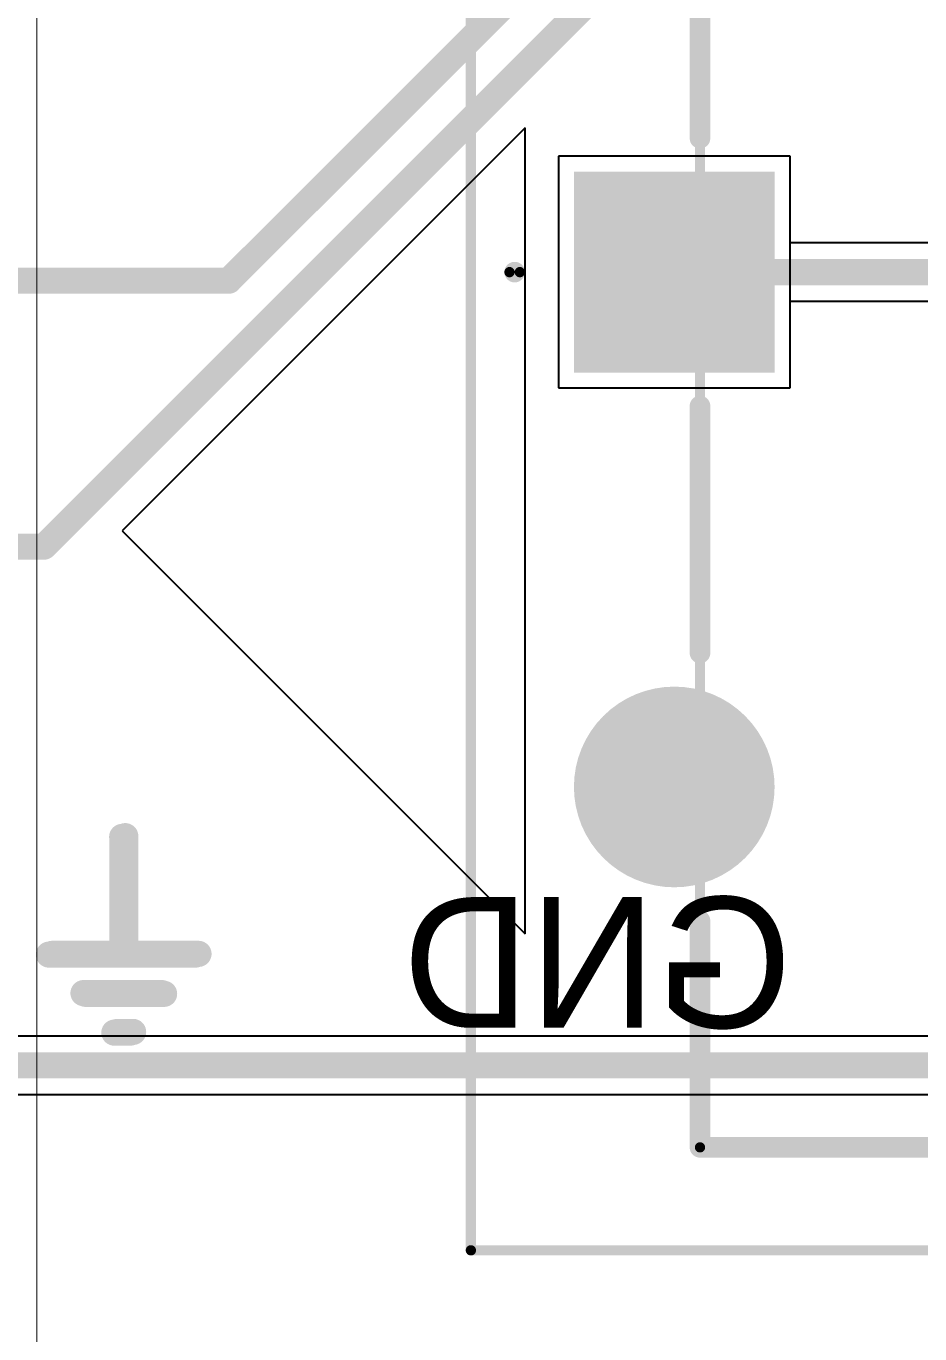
# Model space of a CAD drawing. Header units: millimetres. Extents: x 307 to 423, y 231 to 400.
# Drawn here: x 346.22 to 354.9, y 254.88 to 267.58 of the extents above; entities that cross this region are included whole.
import ezdxf

# ---------------------------------------------------------------- set-up
doc = ezdxf.new("R2010")
doc.units = ezdxf.units.MM
for name, color, linetype in [('BottomLayer', 5, 'Continuous'), ('BottomOverlay', 54, 'Continuous'), ('BottomSolder', 6, 'Continuous'), ('Mechanical15', 56, 'Continuous'), ('Mechanical16', 56, 'Continuous'), ('Mechanical20', 56, 'Continuous'), ('MidLayer1', 16, 'Continuous'), ('MidLayer2', 76, 'Continuous'), ('MultiLayer', 9, 'Continuous'), ('PadHoleLayer', 156, 'Continuous'), ('TopLayer', 1, 'Continuous'), ('TopOverlay', 2, 'Continuous'), ('TopSolder', 216, 'Continuous')]:
    doc.layers.add(name, color=color, linetype=linetype)

# ---------------------------------------------------------------- blocks, each defined once
blk = doc.blocks.new('CON_SAMTEC_TSW_135_07_X_D_468')
at = {"layer": 'Mechanical16', "const_width": 0.01}
blk.add_lwpolyline([(44.67, 2.75), (-44.67, 2.75)], dxfattribs=at)
blk = doc.blocks.new('TS14121260BK260SCRD_478')
at = {"layer": 'BottomLayer', "const_width": 0.975}
blk.add_lwpolyline([(-0.487, -5, 1), (0.487, -5, 1)], format="xyb", close=True, dxfattribs=at)
at = {"layer": 'BottomLayer'}
blk.add_solid([(-0.975, -0.975), (0.975, -0.975), (-0.975, 0.975), (0.975, 0.975)], dxfattribs=at)
at = {"layer": 'BottomSolder', "const_width": 0.975}
blk.add_lwpolyline([(-0.487, -5, 1), (0.487, -5, 1)], format="xyb", close=True, dxfattribs=at)
at = {"layer": 'BottomSolder'}
blk.add_solid([(-0.975, -0.975), (0.975, -0.975), (-0.975, 0.975), (0.975, 0.975)], dxfattribs=at)
at = {"layer": 'Mechanical15', "const_width": 0.1}
for points in [[(0.25, -8.5), (0.25, 3.5)], [(0.25, -8.5), (12.25, -8.5)]]:
    blk.add_lwpolyline(points, dxfattribs=at)
at = {"layer": 'Mechanical15', "const_width": 0.05}
blk.add_lwpolyline([(0.225, -8.5, 1), (0.275, -8.5, 1)], format="xyb", close=True, dxfattribs=at)
blk.add_lwpolyline([(0.225, -8.5, 1), (0.275, -8.5, 1)], format="xyb", close=True, dxfattribs=at)
at = {"layer": 'Mechanical20', "const_width": 0.1}
for points in [[(-1.975, -9.5), (-1.975, 4.5)], [(-1.975, -9.5), (14.475, -9.5)]]:
    blk.add_lwpolyline(points, dxfattribs=at)
at = {"layer": 'Mechanical20', "const_width": 0.05}
blk.add_lwpolyline([(-2, -9.5, 1), (-1.95, -9.5, 1)], format="xyb", close=True, dxfattribs=at)
blk.add_lwpolyline([(-2, -9.5, 1), (-1.95, -9.5, 1)], format="xyb", close=True, dxfattribs=at)
at = {"layer": 'MidLayer1', "const_width": 0.975}
blk.add_lwpolyline([(-0.487, -5, 1), (0.487, -5, 1)], format="xyb", close=True, dxfattribs=at)
at = {"layer": 'MidLayer1'}
blk.add_solid([(-0.975, -0.975), (0.975, -0.975), (-0.975, 0.975), (0.975, 0.975)], dxfattribs=at)
at = {"layer": 'MidLayer2', "const_width": 0.975}
blk.add_lwpolyline([(-0.487, -5, 1), (0.487, -5, 1)], format="xyb", close=True, dxfattribs=at)
at = {"layer": 'MidLayer2'}
blk.add_solid([(-0.975, -0.975), (0.975, -0.975), (-0.975, 0.975), (0.975, 0.975)], dxfattribs=at)
at = {"layer": 'MultiLayer', "const_width": 0.975}
blk.add_lwpolyline([(-0.487, -5, 1), (0.487, -5, 1)], format="xyb", close=True, dxfattribs=at)
at = {"layer": 'MultiLayer'}
blk.add_solid([(-0.975, -0.975), (0.975, -0.975), (-0.975, 0.975), (0.975, 0.975)], dxfattribs=at)
at = {"layer": 'PadHoleLayer', "const_width": 0.65}
for points in [[(-0.325, 0, 1), (0.325, 0, 1)], [(-0.325, -5, 1), (0.325, -5, 1)]]:
    blk.add_lwpolyline(points, format="xyb", close=True, dxfattribs=at)
at = {"layer": 'TopLayer', "const_width": 0.975}
blk.add_lwpolyline([(-0.487, -5, 1), (0.487, -5, 1)], format="xyb", close=True, dxfattribs=at)
at = {"layer": 'TopLayer'}
blk.add_solid([(-0.975, -0.975), (0.975, -0.975), (-0.975, 0.975), (0.975, 0.975)], dxfattribs=at)
at = {"layer": 'TopOverlay', "const_width": 0.2}
for points in [[(0.25, 1.3), (0.25, 3.5)], [(0.25, -3.7), (0.25, -1.3)], [(0.25, -8.5), (0.25, -6.3)], [(0.25, -8.5), (12.25, -8.5)]]:
    blk.add_lwpolyline(points, dxfattribs=at)
at = {"layer": 'TopOverlay'}
for points, const_width in [([(0.2, 1.3, 1), (0.3, 1.3, 1)], 0.1), ([(-1.625, 0, 1), (-1.575, 0, 1)], 0.05), ([(-1.625, 0, 1), (-1.575, 0, 1)], 0.05), ([(-1.525, 0, 1), (-1.475, 0, 1)], 0.05), ([(-1.525, 0, 1), (-1.475, 0, 1)], 0.05), ([(0.2, -1.3, 1), (0.3, -1.3, 1)], 0.1), ([(0.2, -3.7, 1), (0.3, -3.7, 1)], 0.1), ([(0.2, -6.3, 1), (0.3, -6.3, 1)], 0.1), ([(0.2, -8.5, 1), (0.3, -8.5, 1)], 0.1), ([(0.2, -8.5, 1), (0.3, -8.5, 1)], 0.1)]:
    blk.add_lwpolyline(points, format="xyb", close=True, dxfattribs=dict(at, const_width=const_width))
at = {"layer": 'TopOverlay', "const_width": 0.1}
for points in [[(-1.6, 0, -1), (-1.5, 0)], [(-1.5, 0, -1), (-1.6, 0)]]:
    blk.add_lwpolyline(points, format="xyb", dxfattribs=at)
at = {"layer": 'TopSolder', "const_width": 0.975}
blk.add_lwpolyline([(-0.487, -5, 1), (0.487, -5, 1)], format="xyb", close=True, dxfattribs=at)
at = {"layer": 'TopSolder'}
blk.add_solid([(-0.975, -0.975), (0.975, -0.975), (-0.975, 0.975), (0.975, 0.975)], dxfattribs=at)

msp = doc.modelspace()

# ---------------------------------------------------------------- linework, layer by layer
at = {"layer": 'BottomLayer'}
for p, q in [((353.639, 266.313), (351.389, 266.313)), ((351.389, 266.313), (351.389, 264.063)), ((353.639, 264.063), (353.639, 266.313)), ((351.389, 264.063), (353.639, 264.063))]:
    msp.add_line(p, q, dxfattribs=at)
at = {"layer": 'BottomOverlay', "const_width": 0.254}
for points in [[(347.183, 258.643), (347.183, 259.71)], [(346.471, 258.567), (347.894, 258.567)], [(346.776, 258.186), (347.538, 258.186)], [(347.106, 257.809), (347.259, 257.809)]]:
    msp.add_lwpolyline(points, dxfattribs=at)
at = {"layer": 'BottomOverlay', "const_width": 0.127}
for points in [[(347.119, 259.71, 1), (347.246, 259.71, 1)], [(347.119, 258.643, 1), (347.246, 258.643, 1)], [(346.408, 258.567, 1), (346.535, 258.567, 1)], [(347.83, 258.567, 1), (347.957, 258.567, 1)], [(346.713, 258.186, 1), (346.84, 258.186, 1)], [(347.475, 258.186, 1), (347.602, 258.186, 1)], [(347.043, 257.809, 1), (347.17, 257.809, 1)], [(347.195, 257.809, 1), (347.322, 257.809, 1)]]:
    msp.add_lwpolyline(points, format="xyb", close=True, dxfattribs=at)
at = {"layer": 'MidLayer1'}
for p, q in [((353.639, 266.313), (351.389, 266.313)), ((351.389, 266.313), (351.389, 264.063)), ((353.639, 264.063), (353.639, 266.313)), ((351.389, 264.063), (353.639, 264.063))]:
    msp.add_line(p, q, dxfattribs=at)
at = {"layer": 'MidLayer2', "const_width": 0.254}
for points in [[(348.188, 265.105), (352.464, 269.38)], [(346.393, 262.522), (353.099, 269.228)], [(343.642, 265.105), (348.188, 265.105)], [(343.599, 262.522), (346.393, 262.522)]]:
    msp.add_lwpolyline(points, dxfattribs=at)
at = {"layer": 'MidLayer2', "const_width": 0.127}
for points in [[(348.125, 265.105, 1), (348.252, 265.105, 1)], [(348.125, 265.105, 1), (348.252, 265.105, 1)], [(346.329, 262.522, 1), (346.456, 262.522, 1)], [(346.329, 262.522, 1), (346.456, 262.522, 1)]]:
    msp.add_lwpolyline(points, format="xyb", close=True, dxfattribs=at)
at = {"layer": 'TopLayer'}
for p, q in [((353.639, 266.313), (351.389, 266.313)), ((351.389, 266.313), (351.389, 264.063)), ((353.639, 265.471), (353.639, 266.313)), ((363.917, 265.471), (353.639, 265.471)), ((353.639, 264.063), (353.639, 264.906)), ((353.639, 264.906), (363.917, 264.906)), ((351.389, 264.063), (353.639, 264.063)), ((380.437, 257.767), (343.069, 257.767)), ((345.435, 257.202), (380.32, 257.202))]:
    msp.add_line(p, q, dxfattribs=at)
at = {"layer": 'TopLayer', "const_width": 0.254}
for points in [[(352.514, 265.188), (365.014, 265.188)], [(341.27, 257.485), (380.437, 257.485)]]:
    msp.add_lwpolyline(points, dxfattribs=at)
at = {"layer": 'TopLayer', "const_width": 0.127}
msp.add_lwpolyline([(352.451, 265.188, 1), (352.578, 265.188, 1)], format="xyb", close=True, dxfattribs=at)
at = {"layer": 'TopOverlay'}
for p, q in [((351.067, 266.588), (347.153, 262.675)), ((351.067, 258.761), (351.067, 266.588)), ((347.153, 262.675), (351.067, 258.761))]:
    msp.add_line(p, q, dxfattribs=at)
at = {"layer": 'TopOverlay', "const_width": 0.254}
for points in [[(347.153, 258.636), (347.153, 259.703)], [(346.442, 258.56), (347.864, 258.56)], [(346.797, 258.179), (347.559, 258.179)], [(347.077, 257.802), (347.229, 257.802)]]:
    msp.add_lwpolyline(points, dxfattribs=at)
at = {"layer": 'TopOverlay', "const_width": 0.127}
for points in [[(347.089, 259.703, 1), (347.216, 259.703, 1)], [(347.089, 258.636, 1), (347.216, 258.636, 1)], [(346.378, 258.56, 1), (346.505, 258.56, 1)], [(347.8, 258.56, 1), (347.927, 258.56, 1)], [(346.734, 258.179, 1), (346.861, 258.179, 1)], [(347.496, 258.179, 1), (347.623, 258.179, 1)], [(347.013, 257.802, 1), (347.14, 257.802, 1)], [(347.166, 257.802, 1), (347.293, 257.802, 1)]]:
    msp.add_lwpolyline(points, format="xyb", close=True, dxfattribs=at)

# ---------------------------------------------------------------- block references
at = {"rotation": 270}
msp.add_blockref('CON_SAMTEC_TSW_135_07_X_D_468', (343.574, 289.167), dxfattribs=at)
msp.add_blockref('TS14121260BK260SCRD_478', (352.514, 265.188))

# ---------------------------------------------------------------- texts
at = {"layer": 'BottomOverlay', "text_generation_flag": 2}
msp.add_text('GND', height=1.27, rotation=360, dxfattribs=at).set_placement((353.657, 257.849))

doc.saveas('drawing.dxf')
